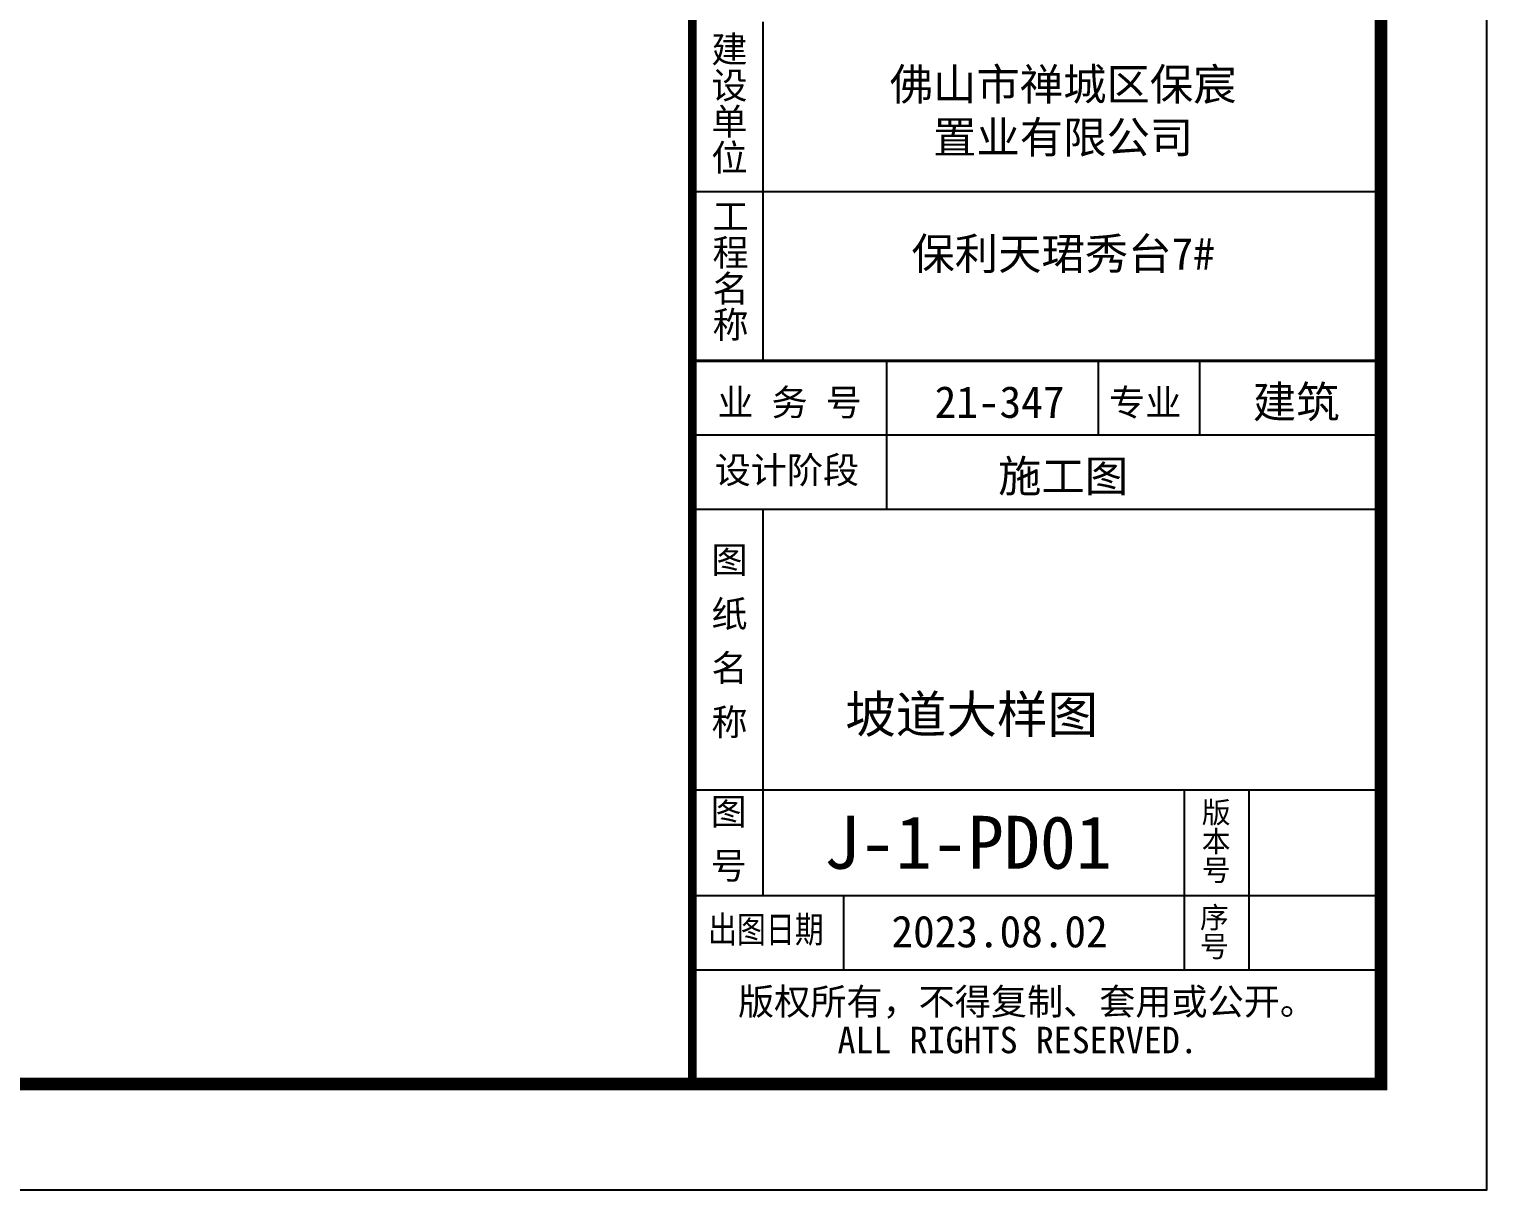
# Model space of a CAD drawing. Header units: millimetres. Extents: x 434053 to 1059003, y -2417481 to 936527.
# Drawn here: x 622928 to 636689, y -2067164 to -2056203 of the extents above; entities that cross this region are included whole.
import ezdxf
from ezdxf.enums import TextEntityAlignment as Align

# ---------------------------------------------------------------- set-up
doc = ezdxf.new("R2010")
doc.units = ezdxf.units.MM
doc.header["$LTSCALE"] = 1000
doc.header["$MEASUREMENT"] = 0
for name, color, linetype in [('A-ANNO-TTLB', 7, 'Continuous'), ('TITEXT', 7, 'Continuous'), ('TITLIN', 7, 'Continuous'), ('X1', 7, 'Continuous'), ('图框层', 3, 'Continuous')]:
    doc.layers.add(name, color=color, linetype=linetype)
doc.styles.add('ACHT', font='simhei.ttf')
doc.styles.add('TITLE', font='simhei.ttf')
doc.styles.add('TITXH', font='')
doc.styles.add('TITXV', font='', dxfattribs={"width": 0.8})
doc.styles.get('TITXH').set_extended_font_data('@SimSun')
doc.styles.get('TITXV').set_extended_font_data('SimSun')

# ---------------------------------------------------------------- blocks, each defined once
blk = doc.blocks.new('asdgdfgsghfdjfh')
at = {"layer": '图框层', "style": 'TITXV'}
for s, p in [('佛山市禅城区保宸', (-30, 92)), ('置业有限公司', (-30, 87)), ('保利天珺秀台7#', (-30, 76)), ('建筑', (-8, 62)), ('21-347', (-36, 62)), ('施工图', (-30, 55)), ('2023.08.02', (-36, 12))]:
    blk.add_text(s, height=3, dxfattribs=at).set_placement(p, align=Align.BOTTOM_CENTER)
blk = doc.blocks.new('asdfgafg21GZ_LABEL2')
at = {"layer": 'TITLIN'}
for p, q in [((-58.36, 100.29), (-58.36, 68.29)), ((-65, 84.29), (0, 84.29)), ((-46.68, 68.29), (-46.68, 54.29)), ((-26.7, 68.29), (-26.7, 61.29)), ((-17.13, 68.29), (-17.13, 61.29)), ((-65, 61.29), (0, 61.29)), ((-65, 54.29), (0, 54.29)), ((-58.36, 54.29), (-58.36, 17.79)), ((-65, 27.79), (0, 27.79)), ((-18.58, 27.79), (-18.58, 10.79)), ((-12.47, 27.79), (-12.47, 10.79)), ((-65, 17.79), (0, 17.79)), ((-50.73, 17.79), (-50.73, 10.79)), ((-65, 10.79), (0, 10.79))]:
    blk.add_line(p, q, dxfattribs=at)
for points, const_width in [([(-65, 224.12), (-65, 0)], 0.8), ([(-65, 68.29), (0, 68.29)], 0.3)]:
    blk.add_lwpolyline(points, dxfattribs=dict(at, const_width=const_width))
at = {"layer": 'TITEXT', "style": 'TITXH'}
for s, height, p in [('建设单位', 2.5, (-62.8, 99.46)), ('工程名称', 2.5, (-62.69, 83.68)), ('图 纸 名 称', 2.5, (-62.79, 51.25)), ('图 号', 2.5, (-62.87, 27.48)), ('版本号', 2, (-16.59, 27.04)), ('序号', 2, (-16.76, 17.12))]:
    blk.add_text(s, height=height, rotation=270, dxfattribs=at).set_placement(p)
at = {"layer": 'TITEXT'}
for s, style, p in [('业 务 号', 'TITXV', (-62.64, 63.11)), ('专业', 'TITXV', (-25.66, 63.1)), ('设计阶段', 'TITXV', (-62.9, 56.72)), ('版权所有，不得复制、套用或公开。', 'TITLE', (-60.69, 6.53)), ('ALL RIGHTS RESERVED.', 'TITLE', (-51.3, 2.9))]:
    blk.add_text(s, height=2.5, dxfattribs=dict(at, style=style)).set_placement(p)
at = {"layer": 'TITEXT', "style": 'TITXV', "width": 0.8}
blk.add_text('出图日期', height=2.5, dxfattribs=at).set_placement((-63.52, 13.34))
blk = doc.blocks.new('sgsh')
at = {"layer": 'A-ANNO-TTLB'}
blk.add_lwpolyline([(0, 42050), (0, -10500), (29700, -10500), (29700, 42050)], close=True, dxfattribs=at)
at = {"layer": 'A-ANNO-TTLB', "const_width": 60}
blk.add_lwpolyline([(500, 40800), (500, -10000), (29200, -10000), (29200, 40800)], close=True, dxfattribs=at)
at = {"layer": '图框层', "rotation": 270}
for name, xscale, yscale, zscale in [('asdfgafg21GZ_LABEL2', 50.00000001002963, 50.00000001002963, 50.00000001002963), ('asdgdfgsghfdjfh', 50, 50, 50)]:
    blk.add_blockref(name, (500, -10000), dxfattribs=dict(at, xscale=xscale, yscale=yscale, zscale=zscale))

msp = doc.modelspace()

# ---------------------------------------------------------------- block references
at = {"xscale": 2, "yscale": 2, "zscale": 2, "rotation": 90}
msp.add_blockref('sgsh', (615688.8, -2067164.3), dxfattribs=at)

# ---------------------------------------------------------------- texts
at = {"layer": 'X1', "style": 'ACHT'}
msp.add_text('坡道大样图', height=350, dxfattribs=at).set_placement((630631.8, -2062848.6))
at = {"layer": 'X1', "color": 2, "style": 'ACHT'}
msp.add_text('J-1-PD01', height=500, dxfattribs=at).set_placement((630428.5, -2064132.2))

doc.saveas('drawing.dxf')
